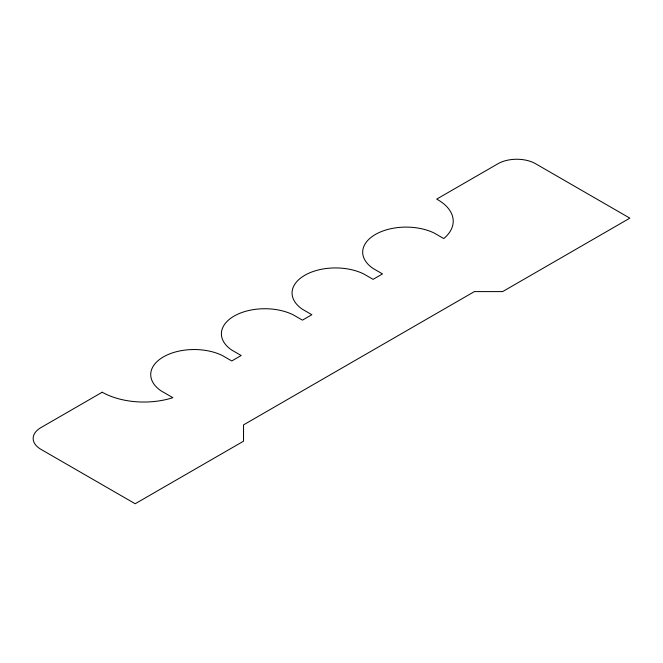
<?xml version="1.0" encoding="UTF-8"?>
<svg xmlns="http://www.w3.org/2000/svg" width="663" height="663" viewBox="0 0 663 663"><rect width="100%" height="100%" fill="white"/><g stroke="black" fill="none" stroke-linecap="round" stroke-linejoin="round"><path stroke-width="0.99" d="M102.201 392.231L40.957 427.594A26.653 15.39 0 0 0 40.957 449.348L135.177 503.747L243.536 441.193L243.536 424.875L474.385 291.596L502.645 291.596L629.85 218.152L535.629 163.753A26.653 15.39 0 0 0 497.938 163.753L436.693 199.115A52.526 30.324 0 0 1 443.762 238.556L434.447 233.177A43.426 25.07 0 0 0 375.415 234.453A43.426 25.07 0 0 0 373.203 268.54L382.518 273.91L373.095 279.355L363.813 273.993A43.426 25.07 0 0 0 304.781 275.278A43.426 25.07 0 0 0 302.568 309.356L311.85 314.71L302.427 320.154L293.145 314.792A43.426 25.07 0 0 0 234.114 316.077A43.426 25.07 0 0 0 231.901 350.155L241.183 355.509L231.76 360.954L222.478 355.592A43.426 25.07 0 0 0 163.446 356.876A43.426 25.07 0 0 0 161.233 390.955L172.869 397.676A59.537 34.377 0 0 1 102.201 392.231"/></g></svg>
